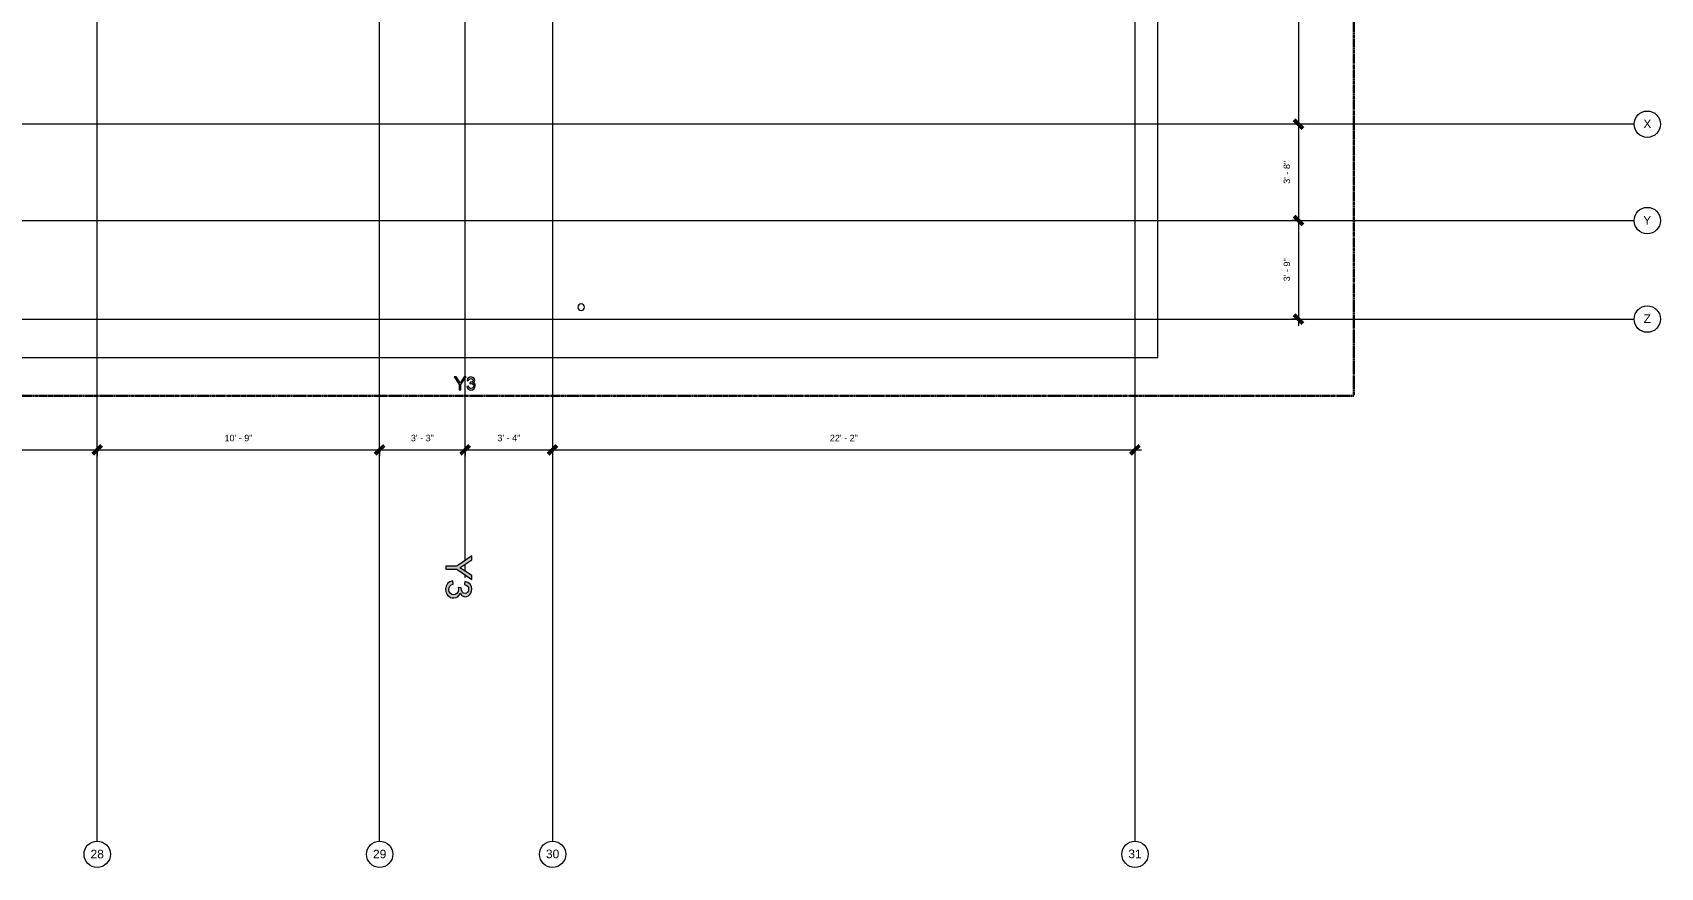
# Model space of a CAD drawing. Header units: inches. Extents: x -3670 to 241, y -250 to 1795.
# Drawn here: x -504 to 240, y -250 to 131 of the extents above; entities that cross this region are included whole.
import ezdxf

# ---------------------------------------------------------------- set-up
doc = ezdxf.new("R2010")
doc.units = ezdxf.units.IN
doc.header["$MEASUREMENT"] = 0
doc.linetypes.add('Double Dash 3_8_', pattern=[1, 0.375, -0.125, 0.125, -0.125, 0.125, -0.125])
for name, color, linetype, lineweight in [('A-ANNO-DIMS', 211, 'Continuous', 9), ('A-ANNO-DIMS-32', 211, 'Continuous', 9), ('A-FLOR', 252, 'Continuous', 18), ('A-GENM', 13, 'Continuous', 9), ('C-PROP-LINE', 91, 'Double Dash 3_8_', 30), ('S-GRID', 1, 'Continuous', 9), ('S-GRID-IDEN', 1, 'Continuous', 13)]:
    doc.layers.add(name, color=color, linetype=linetype, lineweight=lineweight)
doc.styles.add('Arial', font='arial.ttf', dxfattribs={"height": 3.934132})
doc.styles.add('Arial_1', font='arial.ttf', dxfattribs={"height": 2.950599})
doc.dimstyles.new('Linear_-_3_32__QAQC', dxfattribs={"dimscale": 12, "dimtxt": 3, "dimasz": 0.333333, "dimexe": 0.25, "dimexo": 0.166667, "dimgap": 0.25, "dimtad": 1, "dimdec": 4, "dimrnd": 0.0625, "dimzin": 1, "dimdsep": 46, "dimlunit": 4, "dimtxsty": 'Arial_1', "dimblk1": 'OBLIQUE', "dimblk2": 'OBLIQUE', "dimsah": 1, "dimcen": 0.09, "dimdle": 0.25, "dimadec": 0, "dimazin": 0, "dimtfac": 1, "dimtdec": 4, "dimtix": 1, "dimtmove": 0, "dimatfit": 3, "dimfxl": 1, "dimtvp": 1, "dimtfill": 1, "dimfrac": 2, "dimtolj": 1, "dimtzin": 0, "dimarcsym": 2})
doc.dimstyles.new('Linear_-_3_32__QAQC_1', dxfattribs={"dimscale": 12, "dimtxt": 3, "dimasz": 0.333333, "dimexe": 0.25, "dimexo": 0.166667, "dimgap": 0.25, "dimtad": 1, "dimdec": 4, "dimrnd": 0.0625, "dimzin": 1, "dimdsep": 46, "dimlunit": 4, "dimtxsty": 'Arial_1', "dimblk1": 'OBLIQUE', "dimblk2": 'OBLIQUE', "dimsah": 1, "dimcen": 0.09, "dimdle": 0.25, "dimadec": 0, "dimazin": 0, "dimtfac": 1, "dimtdec": 4, "dimtix": 1, "dimtmove": 0, "dimatfit": 3, "dimfxl": 1, "dimtvp": 1, "dimtfill": 1, "dimfrac": 2, "dimtolj": 1, "dimtzin": 0, "dimarcsym": 2})
doc.dimstyles.new('Linear_-_3_32__QAQC_3', dxfattribs={"dimscale": 12, "dimtxt": 3, "dimasz": 0.333333, "dimexe": 0.25, "dimexo": 0.166667, "dimgap": 0.25, "dimtad": 1, "dimdec": 4, "dimrnd": 0.0625, "dimzin": 1, "dimdsep": 46, "dimlunit": 4, "dimtxsty": 'Arial_1', "dimblk1": 'OBLIQUE', "dimblk2": 'OBLIQUE', "dimsah": 1, "dimcen": 0.09, "dimdle": 0.25, "dimadec": 0, "dimazin": 0, "dimtfac": 1, "dimtdec": 4, "dimtix": 1, "dimtmove": 0, "dimatfit": 3, "dimfxl": 1, "dimtvp": 1, "dimtfill": 1, "dimfrac": 2, "dimtolj": 1, "dimtzin": 0, "dimarcsym": 2})

# ---------------------------------------------------------------- blocks, each defined once
blk = doc.blocks.new('Control_Line - TBC_3D ControlLine_Y-1534579-01 - SECOND LEVEL - PENENTRATIONS')
at = {"layer": 'A-GENM'}
h = blk.add_hatch(color=256, dxfattribs=at)
h.paths.add_polyline_path([(1596, -0.13), (1596, 0.12), (1594.81, 0.12), (1594.64, -0.13)], flags=0)
h.paths.add_polyline_path([(1593.19, 0.12), (1589.89, 0.12), (1590.05, -0.13), (1593.03, -0.12), (1593.19, 0.12)], flags=0)
h.paths.add_polyline_path([(1588.31, -0.13), (1588.14, 0.12), (1504.87, 0.12), (1505.23, -0.13), (1586.12, -0.13)], flags=0)
h.paths.add_polyline_path([(1504.4, -0.06), (1504.4, 0.12), (1338.77, 0.12), (1338.77, 0.06), (1338.74, -0.13), (1504.4, -0.12), (1504.4, -0.09)], flags=0)
h.paths.add_polyline_path([(1337.29, 0.01), (1337.27, 0.12), (1333.34, 0.12), (1333.26, -0.13), (1337.26, -0.12), (1337.29, 0.01)], flags=0)
h.paths.add_polyline_path([(1332.48, -0.13), (1331.76, -0.03), (1331.81, 0.12), (1328.8, 0.11), (1328.64, -0.13), (1332.19, -0.13)], flags=0)
h.paths.add_polyline_path([(1327.19, 0.12), (1323.89, 0.11), (1324.05, -0.13), (1327.04, -0.11), (1327.19, 0.12)], flags=0)
h.paths.add_polyline_path([(1322.31, -0.13), (1322.14, 0.12), (1172.11, 0.11), (1172, 0), (1172.13, -0.13), (1320.12, -0.13)], flags=0)
h.paths.add_polyline_path([(1172, 0), (1171.99, 0.01), (1171.88, 0.12), (1072.77, 0.11), (1072.77, 0.06), (1072.74, -0.13), (1171.89, -0.11), (1171.98, -0.02)], flags=0)
h.paths.add_polyline_path([(1071.29, 0.01), (1071.27, 0.12), (1067.34, 0.11), (1067.26, -0.13), (1071.26, -0.11), (1071.29, 0.01)], flags=0)
h.paths.add_polyline_path([(1066.48, -0.13), (1065.76, -0.02), (1065.81, 0.12), (1062.81, 0.11), (1062.64, -0.13), (1066.19, -0.13)], flags=0)
h.paths.add_polyline_path([(1061.19, 0.12), (1057.89, 0.11), (1058.05, -0.13), (1061.04, -0.11), (1061.19, 0.12)], flags=0)
h.paths.add_polyline_path([(1056.31, -0.13), (1056.14, 0.12), (806.77, 0.11), (806.77, 0.06), (806.74, -0.13), (1054.12, -0.13)], flags=0)
h.paths.add_polyline_path([(805.29, 0.01), (805.27, 0.12), (801.34, 0.11), (801.26, -0.13), (805.26, -0.11), (805.29, 0)], flags=0)
h.paths.add_polyline_path([(800.48, -0.13), (799.76, -0.03), (799.81, 0.12), (796.81, 0.11), (796.64, -0.13), (800.19, -0.13)], flags=0)
h.paths.add_polyline_path([(795.19, 0.12), (791.89, 0.11), (792.05, -0.13), (795.04, -0.11), (795.19, 0.12)], flags=0)
h.paths.add_polyline_path([(790.31, -0.13), (790.14, 0.12), (540.77, 0.12), (540.76, 0.05), (540.74, -0.13), (788.12, -0.13)], flags=0)
h.paths.add_polyline_path([(539.29, 0.01), (539.27, 0.12), (535.34, 0.12), (535.26, -0.13), (539.26, -0.12), (539.29, 0)], flags=0)
h.paths.add_polyline_path([(534.48, -0.13), (533.76, -0.03), (533.81, 0.12), (530.81, 0.12), (530.64, -0.13), (534.19, -0.13)], flags=0)
h.paths.add_polyline_path([(529.19, 0.12), (525.89, 0.12), (526.05, -0.13), (529.04, -0.12), (529.19, 0.12)], flags=0)
h.paths.add_polyline_path([(524.31, -0.13), (524.14, 0.12), (372.54, 0.12), (372.9, -0.13), (522.22, -0.13)], flags=0)
h.paths.add_polyline_path([(372.07, -0.03), (372.07, 0.12), (274.77, 0.12), (274.76, 0.06), (274.74, -0.13), (372.07, -0.12), (372.07, -0.04)], flags=0)
h.paths.add_polyline_path([(273.29, 0.01), (273.27, 0.12), (269.34, 0.12), (269.26, -0.13), (273.26, -0.12), (273.29, 0)], flags=0)
h.paths.add_polyline_path([(268.48, -0.13), (267.76, -0.03), (267.81, 0.12), (264.81, 0.12), (264.64, -0.13), (268.19, -0.13)], flags=0)
h.paths.add_polyline_path([(263.19, 0.12), (259.89, 0.12), (260.05, -0.13), (263.03, -0.12), (263.19, 0.12)], flags=0)
h.paths.add_polyline_path([(258.31, -0.13), (258.14, 0.12), (222.54, 0.12), (222.9, -0.13), (256.12, -0.13)], flags=0)
h.paths.add_polyline_path([(222.07, 0.09), (222.07, 0.12), (86.2, 0.12), (86.57, -0.13), (222.07, -0.12), (222.07, 0.08)], flags=0)
h.paths.add_polyline_path([(85.74, 0.09), (85.74, 0.12), (8.77, 0.12), (8.77, 0.06), (8.74, -0.13), (85.74, -0.12), (85.74, 0.09)], flags=0)
h.paths.add_polyline_path([(7.29, 0.01), (7.27, 0.12), (3.34, 0.12), (3.26, -0.13), (7.26, -0.12), (7.29, 0)], flags=0)
h = blk.add_hatch(color=256, dxfattribs=at)
h.paths.add_polyline_path([(1510.4, 2.69), (1510.27, 3.48), (1509.86, 4.12), (1509.26, 4.54), (1508.54, 4.68), (1508.01, 4.61), (1507.58, 4.4), (1507.26, 4.06), (1507.08, 3.59), (1506.59, 4.2), (1505.91, 4.41), (1505.16, 4.19), (1504.61, 3.57), (1504.4, 2.68), (1504.51, 2.03), (1504.82, 1.5), (1505.31, 1.12), (1505.97, 0.9), (1506.07, 1.64), (1505.66, 1.77), (1505.37, 2), (1505.2, 2.31), (1505.14, 2.7), (1505.2, 3.09), (1505.37, 3.4), (1505.63, 3.6), (1505.95, 3.67), (1506.33, 3.57), (1506.6, 3.29), (1506.81, 2.46), (1506.8, 2.34), (1507.54, 2.26), (1507.46, 2.77), (1507.54, 3.24), (1507.76, 3.61), (1508.11, 3.86), (1508.53, 3.94), (1508.97, 3.86), (1509.34, 3.61), (1509.58, 3.22), (1509.67, 2.71), (1509.61, 2.28), (1509.43, 1.95), (1509.11, 1.71), (1508.65, 1.54), (1508.74, 0.81), (1509.41, 0.99), (1509.94, 1.39), (1510.29, 1.97)], flags=0)
h.paths.add_polyline_path([(1510.31, -1.87), (1507.81, -1.87), (1504.4, 0.44), (1504.4, -0.43), (1507.15, -2.18), (1504.4, -4.05), (1504.4, -4.92), (1507.81, -2.61), (1510.31, -2.61)], flags=0)
h = blk.add_hatch(color=256, dxfattribs=at)
h.paths.add_polyline_path([(1605.32, -5.17), (1605.18, -4.11), (1604.76, -3.25), (1604.07, -2.61), (1603.15, -2.24), (1603.85, -1.81), (1604.36, -1.26), (1604.67, -0.61), (1604.77, 0.1), (1604.66, 0.87), (1604.34, 1.59), (1603.81, 2.22), (1603.09, 2.7), (1602.24, 3), (1601.31, 3.1), (1600.02, 2.9), (1598.96, 2.28), (1598.19, 1.29), (1597.76, -0.03), (1599.23, -0.22), (1599.49, 0.59), (1599.96, 1.17), (1600.59, 1.51), (1601.36, 1.63), (1602.14, 1.51), (1602.75, 1.17), (1603.16, 0.65), (1603.29, 0.01), (1603.11, -0.75), (1602.55, -1.29), (1601.76, -1.61), (1600.87, -1.71), (1600.64, -1.7), (1600.47, -3.17), (1601.51, -3.01), (1602.44, -3.16), (1603.19, -3.62), (1603.68, -4.3), (1603.85, -5.14), (1603.68, -6.03), (1603.18, -6.76), (1602.4, -7.26), (1601.39, -7.42), (1600.52, -7.3), (1599.86, -6.94), (1599.38, -6.32), (1599.05, -5.39), (1597.57, -5.57), (1597.94, -6.91), (1598.29, -7.47), (1598.75, -7.97), (1599.29, -8.38), (1599.91, -8.66), (1601.34, -8.9), (1602.16, -8.83), (1602.91, -8.63), (1603.59, -8.29), (1604.19, -7.81), (1604.69, -7.24), (1605.04, -6.61), (1605.25, -5.92)], flags=0)
h.paths.add_polyline_path([(1596.83, 3.1), (1595.09, 3.1), (1591.59, -2.39), (1587.87, 3.1), (1586.12, 3.1), (1590.74, -3.71), (1590.74, -8.71), (1592.22, -8.71), (1592.22, -3.71), (1592.72, -2.96)], flags=0)
for p, q in [((1504.4, 0.12), (1338.77, 0.12)), ((1504.61, 3.57), (1504.4, 2.68)), ((1504.4, 2.68), (1504.51, 2.03)), ((1507.81, -1.87), (1504.4, 0.44)), ((1504.4, 0.44), (1504.4, -0.43)), ((1504.51, 2.03), (1504.82, 1.5)), ((1505.16, 4.19), (1504.61, 3.57)), ((1504.82, 1.5), (1505.31, 1.12)), ((1588.14, 0.12), (1504.86, 0.12)), ((1505.14, 2.7), (1505.2, 3.09)), ((1505.2, 2.31), (1505.14, 2.7)), ((1505.91, 4.41), (1505.16, 4.19)), ((1505.2, 3.09), (1505.37, 3.4)), ((1505.37, 2), (1505.2, 2.31)), ((1505.31, 1.12), (1505.97, 0.9)), ((1505.37, 3.4), (1505.63, 3.6)), ((1505.66, 1.77), (1505.37, 2)), ((1505.63, 3.6), (1505.95, 3.67)), ((1506.07, 1.64), (1505.66, 1.77)), ((1506.59, 4.2), (1505.91, 4.41)), ((1505.95, 3.67), (1506.33, 3.57)), ((1505.97, 0.9), (1506.07, 1.64)), ((1506.33, 3.57), (1506.6, 3.29)), ((1507.08, 3.59), (1506.59, 4.2)), ((1506.6, 3.29), (1506.81, 2.46)), ((1506.81, 2.46), (1506.8, 2.34)), ((1506.8, 2.34), (1507.54, 2.26)), ((1507.26, 4.06), (1507.08, 3.59)), ((1507.58, 4.4), (1507.26, 4.06)), ((1507.46, 2.77), (1507.54, 3.24)), ((1507.54, 2.26), (1507.46, 2.77)), ((1507.54, 3.24), (1507.76, 3.61)), ((1508.01, 4.61), (1507.58, 4.4)), ((1507.76, 3.61), (1508.11, 3.86)), ((1508.54, 4.68), (1508.01, 4.61)), ((1508.11, 3.86), (1508.53, 3.94)), ((1508.53, 3.94), (1508.97, 3.86)), ((1509.26, 4.54), (1508.54, 4.68)), ((1509.11, 1.71), (1508.65, 1.54)), ((1508.65, 1.54), (1508.74, 0.81)), ((1508.74, 0.81), (1509.41, 0.99)), ((1508.97, 3.86), (1509.34, 3.61)), ((1509.43, 1.95), (1509.11, 1.71)), ((1509.86, 4.12), (1509.26, 4.54)), ((1509.34, 3.61), (1509.58, 3.22)), ((1509.41, 0.99), (1509.94, 1.39)), ((1509.61, 2.28), (1509.43, 1.95)), ((1509.58, 3.22), (1509.67, 2.71)), ((1509.67, 2.71), (1509.61, 2.28)), ((1510.27, 3.48), (1509.86, 4.12)), ((1509.94, 1.39), (1510.29, 1.97)), ((1510.4, 2.69), (1510.27, 3.48)), ((1510.29, 1.97), (1510.4, 2.69)), ((1587.87, 3.1), (1586.12, 3.1)), ((1586.12, 3.1), (1590.74, -3.71)), ((1590.33, -0.53), (1587.87, 3.1)), ((1593.19, 0.12), (1589.88, 0.12)), ((1592.22, -3.71), (1596.83, 3.1)), ((1595.09, 3.1), (1592.85, -0.4)), ((1596, 0.12), (1594.81, 0.12)), ((1596.83, 3.1), (1595.09, 3.1)), ((1596, 0.12), (1596, -0.13)), ((1598.19, 1.29), (1597.76, -0.03)), ((1598.96, 2.28), (1598.19, 1.29)), ((1600.02, 2.9), (1598.96, 2.28)), ((1599.23, -0.22), (1599.49, 0.59)), ((1599.49, 0.59), (1599.96, 1.17)), ((1599.96, 1.17), (1600.59, 1.51)), ((1601.31, 3.1), (1600.02, 2.9)), ((1600.59, 1.51), (1601.36, 1.63)), ((1602.24, 3), (1601.31, 3.1)), ((1601.36, 1.63), (1602.14, 1.51)), ((1602.14, 1.51), (1602.75, 1.17)), ((1603.09, 2.7), (1602.24, 3)), ((1602.75, 1.17), (1603.16, 0.65)), ((1603.81, 2.22), (1603.09, 2.7)), ((1603.29, 0.01), (1603.11, -0.75)), ((1603.16, 0.65), (1603.29, 0.01)), ((1604.34, 1.59), (1603.81, 2.22)), ((1604.66, 0.87), (1604.34, 1.59)), ((1604.77, 0.1), (1604.66, 0.87)), ((1604.67, -0.61), (1604.77, 0.1)), ((1338.74, -0.13), (1504.4, -0.13)), ((1504.4, -0.43), (1506.16, -1.55)), ((1504.4, -4.92), (1507.81, -2.61)), ((1506.22, -2.81), (1504.4, -4.05)), ((1504.4, -4.05), (1504.4, -4.92)), ((1505.23, -0.13), (1588.31, -0.13)), ((1506.16, -1.55), (1507.15, -2.18)), ((1507.15, -2.18), (1506.22, -2.81)), ((1510.31, -1.87), (1507.81, -1.87)), ((1507.81, -2.61), (1510.31, -2.61)), ((1510.31, -2.61), (1510.31, -1.87)), ((1590.05, -0.13), (1593.03, -0.13)), ((1591.59, -2.39), (1590.33, -0.53)), ((1590.74, -3.71), (1590.74, -8.71)), ((1592.85, -0.4), (1591.59, -2.39)), ((1592.22, -8.71), (1592.22, -3.71)), ((1594.64, -0.13), (1596, -0.13)), ((1599.05, -5.39), (1597.57, -5.57)), ((1597.57, -5.57), (1597.94, -6.91)), ((1597.76, -0.03), (1599.23, -0.22)), ((1597.94, -6.91), (1598.29, -7.47)), ((1599.38, -6.32), (1599.05, -5.39)), ((1599.86, -6.94), (1599.38, -6.32)), ((1600.52, -7.3), (1599.86, -6.94)), ((1600.64, -1.7), (1600.47, -3.17)), ((1600.47, -3.17), (1601.51, -3.01)), ((1601.39, -7.42), (1600.52, -7.3)), ((1600.87, -1.71), (1600.64, -1.7)), ((1601.76, -1.61), (1600.87, -1.71)), ((1602.4, -7.26), (1601.39, -7.42)), ((1601.51, -3.01), (1602.44, -3.16)), ((1602.55, -1.29), (1601.76, -1.61)), ((1603.18, -6.76), (1602.4, -7.26)), ((1602.44, -3.16), (1603.19, -3.62)), ((1603.11, -0.75), (1602.55, -1.29)), ((1603.15, -2.24), (1603.85, -1.81)), ((1604.07, -2.61), (1603.15, -2.24)), ((1603.68, -6.03), (1603.18, -6.76)), ((1603.19, -3.62), (1603.68, -4.3)), ((1603.68, -4.3), (1603.85, -5.14)), ((1603.85, -5.14), (1603.68, -6.03)), ((1603.85, -1.81), (1604.36, -1.26)), ((1604.76, -3.25), (1604.07, -2.61)), ((1604.19, -7.81), (1604.69, -7.24)), ((1604.36, -1.26), (1604.67, -0.61)), ((1604.69, -7.24), (1605.04, -6.61)), ((1605.18, -4.11), (1604.76, -3.25)), ((1605.04, -6.61), (1605.25, -5.92)), ((1605.32, -5.17), (1605.18, -4.11)), ((1605.25, -5.92), (1605.32, -5.17)), ((1590.74, -8.71), (1592.22, -8.71)), ((1598.29, -7.47), (1598.75, -7.97)), ((1598.75, -7.97), (1599.29, -8.38)), ((1599.29, -8.38), (1599.91, -8.66)), ((1599.91, -8.66), (1601.34, -8.9)), ((1601.34, -8.9), (1602.16, -8.83)), ((1602.16, -8.83), (1602.91, -8.63)), ((1602.91, -8.63), (1603.59, -8.29)), ((1603.59, -8.29), (1604.19, -7.81))]:
    blk.add_line(p, q, dxfattribs=at)
blk = doc.blocks.new('Family - ___-389244-01 - SECOND LEVEL - PENENTRATIONS')
at = {"layer": 'C-PROP-LINE'}
for p, q in [((100, 1065.67), (100, -35)), ((100, -35), (-3452, -35))]:
    blk.add_line(p, q, dxfattribs=at)
blk = doc.blocks.new('Grid - 3_16_-139788-01 - SECOND LEVEL - PENENTRATIONS')
at = {"layer": 'S-GRID-IDEN'}
blk.add_circle((0, 0), 0.188, dxfattribs=at)
blk = doc.blocks.new('DIMBLOCK99-01 - SECOND LEVEL - PENENTRATIONS')
at = {"layer": 'A-ANNO-DIMS-32', "lineweight": 50, "transparency": 16777216}
for p, q in [((-564, -59.65), (-562, -57.65)), ((-474, -59.65), (-472, -57.65)), ((-564, -59.65), (-566, -61.65)), ((-474, -59.65), (-476, -61.65))]:
    blk.add_line(p, q, dxfattribs=at)
at = {"layer": 'A-ANNO-DIMS-32', "transparency": 16777216}
for p, q in [((-564, -58.82), (-564, -62.65)), ((-564, -59.65), (-564, -58.82)), ((-474, -58.82), (-474, -62.65)), ((-474, -59.65), (-474, -58.82)), ((-564, -59.65), (-474, -59.65))]:
    blk.add_line(p, q, dxfattribs=at)
at = {"layer": 'A-ANNO-DIMS-32', "color": 0, "transparency": 16777216, "insert": (-524.24, -52.82), "char_height": 2.951, "width": 12.5723, "attachment_point": 1, "line_spacing_factor": 0.938532, "style": 'Arial_1', "bg_fill": 3, "box_fill_scale": 1.25, "bg_fill_color": 0, "bg_fill_transparency": 0}
blk.add_mtext('7\' - 6"', dxfattribs=at)
blk = doc.blocks.new('_Oblique')
at = {"color": 0, "linetype": 'ByBlock', "lineweight": -2}
blk.add_line((-0.5, -0.5), (0.5, 0.5), dxfattribs=at)
blk = doc.blocks.new('DIMBLOCK100-01 - SECOND LEVEL - PENENTRATIONS')
at = {"layer": 'A-ANNO-DIMS-32', "lineweight": 50, "transparency": 16777216}
for p, q in [((-474, -59.65), (-472, -57.65)), ((-345, -59.65), (-343, -57.65)), ((-474, -59.65), (-476, -61.65)), ((-345, -59.65), (-347, -61.65))]:
    blk.add_line(p, q, dxfattribs=at)
at = {"layer": 'A-ANNO-DIMS-32', "transparency": 16777216}
for p, q in [((-474, -58.82), (-474, -62.65)), ((-474, -59.65), (-474, -58.82)), ((-345, -58.82), (-345, -62.65)), ((-345, -59.65), (-345, -58.82)), ((-474, -59.65), (-345, -59.65))]:
    blk.add_line(p, q, dxfattribs=at)
at = {"layer": 'A-ANNO-DIMS-32', "color": 0, "transparency": 16777216, "insert": (-415.87, -52.82), "char_height": 2.951, "width": 15.2862, "attachment_point": 1, "line_spacing_factor": 0.938532, "style": 'Arial_1', "bg_fill": 3, "box_fill_scale": 1.25, "bg_fill_color": 0, "bg_fill_transparency": 0}
blk.add_mtext('10\' - 9"', dxfattribs=at)
blk = doc.blocks.new('DIMBLOCK101-01 - SECOND LEVEL - PENENTRATIONS')
at = {"layer": 'A-ANNO-DIMS-32', "lineweight": 50, "transparency": 16777216}
for p, q in [((-345, -59.65), (-343, -57.65)), ((-306, -59.65), (-304, -57.65)), ((-345, -59.65), (-347, -61.65)), ((-306, -59.65), (-308, -61.65))]:
    blk.add_line(p, q, dxfattribs=at)
at = {"layer": 'A-ANNO-DIMS-32', "transparency": 16777216}
for p, q in [((-345, -58.82), (-345, -62.65)), ((-345, -59.65), (-345, -58.82)), ((-306, -58.82), (-306, -62.65)), ((-306, -59.65), (-306, -58.82)), ((-345, -59.65), (-306, -59.65))]:
    blk.add_line(p, q, dxfattribs=at)
at = {"layer": 'A-ANNO-DIMS-32', "color": 0, "transparency": 16777216, "insert": (-330.74, -52.82), "char_height": 2.951, "width": 12.5723, "attachment_point": 1, "line_spacing_factor": 0.938532, "style": 'Arial_1', "bg_fill": 3, "box_fill_scale": 1.25, "bg_fill_color": 0, "bg_fill_transparency": 0}
blk.add_mtext('3\' - 3"', dxfattribs=at)
blk = doc.blocks.new('DIMBLOCK102-01 - SECOND LEVEL - PENENTRATIONS')
at = {"layer": 'A-ANNO-DIMS-32', "lineweight": 50, "transparency": 16777216}
for p, q in [((-306, -59.65), (-304, -57.65)), ((-266, -59.65), (-264, -57.65)), ((-306, -59.65), (-308, -61.65)), ((-266, -59.65), (-268, -61.65))]:
    blk.add_line(p, q, dxfattribs=at)
at = {"layer": 'A-ANNO-DIMS-32', "transparency": 16777216}
for p, q in [((-306, -58.82), (-306, -62.65)), ((-306, -59.65), (-306, -58.82)), ((-266, -58.82), (-266, -62.65)), ((-266, -59.65), (-266, -58.82)), ((-306, -59.65), (-266, -59.65))]:
    blk.add_line(p, q, dxfattribs=at)
at = {"layer": 'A-ANNO-DIMS-32', "color": 0, "transparency": 16777216, "insert": (-291.24, -52.82), "char_height": 2.951, "width": 12.5723, "attachment_point": 1, "line_spacing_factor": 0.938532, "style": 'Arial_1', "bg_fill": 3, "box_fill_scale": 1.25, "bg_fill_color": 0, "bg_fill_transparency": 0}
blk.add_mtext('3\' - 4"', dxfattribs=at)
blk = doc.blocks.new('DIMBLOCK103-01 - SECOND LEVEL - PENENTRATIONS')
at = {"layer": 'A-ANNO-DIMS-32', "lineweight": 50, "transparency": 16777216}
for p, q in [((-266, -59.65), (-264, -57.65)), ((0, -59.65), (2, -57.65)), ((-266, -59.65), (-268, -61.65)), ((0, -59.65), (-2, -61.65))]:
    blk.add_line(p, q, dxfattribs=at)
at = {"layer": 'A-ANNO-DIMS-32', "transparency": 16777216}
for p, q in [((-266, -58.82), (-266, -62.65)), ((-266, -59.65), (-266, -58.82)), ((0, -58.82), (0, -62.65)), ((0, -59.65), (0, -58.82)), ((-266, -59.65), (3, -59.65))]:
    blk.add_line(p, q, dxfattribs=at)
at = {"layer": 'A-ANNO-DIMS-32', "color": 0, "transparency": 16777216, "insert": (-139.37, -52.82), "char_height": 2.951, "width": 15.2862, "attachment_point": 1, "line_spacing_factor": 0.938532, "style": 'Arial_1', "bg_fill": 3, "box_fill_scale": 1.25, "bg_fill_color": 0, "bg_fill_transparency": 0}
blk.add_mtext('22\' - 2"', dxfattribs=at)
blk = doc.blocks.new('DIMBLOCK123-01 - SECOND LEVEL - PENENTRATIONS')
at = {"layer": 'A-ANNO-DIMS-32', "lineweight": 50, "transparency": 16777216}
for p, q in [((74.71, 199), (72.71, 201)), ((74.71, 199), (76.71, 197)), ((74.71, 89), (72.71, 91)), ((74.71, 89), (76.71, 87))]:
    blk.add_line(p, q, dxfattribs=at)
at = {"layer": 'A-ANNO-DIMS-32', "transparency": 16777216}
for p, q in [((75.54, 199), (71.71, 199)), ((74.71, 199), (74.71, 89)), ((74.71, 199), (75.54, 199)), ((75.54, 89), (71.71, 89)), ((74.71, 89), (75.54, 89))]:
    blk.add_line(p, q, dxfattribs=at)
at = {"layer": 'A-ANNO-DIMS-32', "color": 0, "transparency": 16777216, "insert": (67.88, 138.76), "char_height": 2.951, "width": 12.5723, "attachment_point": 1, "rotation": 90, "line_spacing_factor": 0.938532, "style": 'Arial_1', "bg_fill": 3, "box_fill_scale": 1.25, "bg_fill_color": 0, "bg_fill_transparency": 0}
blk.add_mtext('9\' - 2"', dxfattribs=at)
blk = doc.blocks.new('DIMBLOCK124-01 - SECOND LEVEL - PENENTRATIONS')
at = {"layer": 'A-ANNO-DIMS-32', "lineweight": 50, "transparency": 16777216}
for p, q in [((74.71, 89), (72.71, 91)), ((74.71, 89), (76.71, 87)), ((74.71, 45), (72.71, 47)), ((74.71, 45), (76.71, 43))]:
    blk.add_line(p, q, dxfattribs=at)
at = {"layer": 'A-ANNO-DIMS-32', "transparency": 16777216}
for p, q in [((75.54, 89), (71.71, 89)), ((74.71, 89), (74.71, 45)), ((74.71, 89), (75.54, 89)), ((75.54, 45), (71.71, 45)), ((74.71, 45), (75.54, 45))]:
    blk.add_line(p, q, dxfattribs=at)
at = {"layer": 'A-ANNO-DIMS-32', "color": 0, "transparency": 16777216, "insert": (67.88, 61.76), "char_height": 2.951, "width": 12.5723, "attachment_point": 1, "rotation": 90, "line_spacing_factor": 0.938532, "style": 'Arial_1', "bg_fill": 3, "box_fill_scale": 1.25, "bg_fill_color": 0, "bg_fill_transparency": 0}
blk.add_mtext('3\' - 8"', dxfattribs=at)
blk = doc.blocks.new('DIMBLOCK125-01 - SECOND LEVEL - PENENTRATIONS')
at = {"layer": 'A-ANNO-DIMS-32', "transparency": 16777216}
for p, q in [((75.54, 45), (71.71, 45)), ((74.71, 45), (74.71, -3)), ((74.71, 45), (75.54, 45)), ((75.54, 0), (71.71, 0)), ((74.71, 0), (75.54, 0))]:
    blk.add_line(p, q, dxfattribs=at)
at = {"layer": 'A-ANNO-DIMS-32', "lineweight": 50, "transparency": 16777216}
for p, q in [((74.71, 45), (72.71, 47)), ((74.71, 45), (76.71, 43)), ((74.71, 0), (72.71, 2)), ((74.71, 0), (76.71, -2))]:
    blk.add_line(p, q, dxfattribs=at)
at = {"layer": 'A-ANNO-DIMS-32', "color": 0, "transparency": 16777216, "insert": (67.88, 17.26), "char_height": 2.951, "width": 12.5723, "attachment_point": 1, "rotation": 90, "line_spacing_factor": 0.938532, "style": 'Arial_1', "bg_fill": 3, "box_fill_scale": 1.25, "bg_fill_color": 0, "bg_fill_transparency": 0}
blk.add_mtext('3\' - 9"', dxfattribs=at)
blk = doc.blocks.new('DIMBLOCK145-01 - SECOND LEVEL - PENENTRATIONS')
at = {"layer": 'A-ANNO-DIMS-32', "lineweight": 50, "transparency": 16777216}
for p, q in [((74.71, 199), (72.71, 201)), ((74.71, 199), (76.71, 197)), ((74.71, 89), (72.71, 91)), ((74.71, 89), (76.71, 87))]:
    blk.add_line(p, q, dxfattribs=at)
at = {"layer": 'A-ANNO-DIMS-32', "transparency": 16777216}
for p, q in [((75.54, 199), (71.71, 199)), ((74.71, 199), (74.71, 89)), ((74.71, 199), (75.54, 199)), ((75.54, 89), (71.71, 89)), ((74.71, 89), (75.54, 89))]:
    blk.add_line(p, q, dxfattribs=at)
at = {"layer": 'A-ANNO-DIMS-32', "color": 0, "transparency": 16777216, "insert": (67.88, 138.76), "char_height": 2.951, "width": 12.5723, "attachment_point": 1, "rotation": 90, "line_spacing_factor": 0.938532, "style": 'Arial_1', "bg_fill": 3, "box_fill_scale": 1.25, "bg_fill_color": 0, "bg_fill_transparency": 0}
blk.add_mtext('9\' - 2"', dxfattribs=at)
blk = doc.blocks.new('DIMBLOCK146-01 - SECOND LEVEL - PENENTRATIONS')
at = {"layer": 'A-ANNO-DIMS-32', "lineweight": 50, "transparency": 16777216}
for p, q in [((74.71, 89), (72.71, 91)), ((74.71, 89), (76.71, 87)), ((74.71, 45), (72.71, 47)), ((74.71, 45), (76.71, 43))]:
    blk.add_line(p, q, dxfattribs=at)
at = {"layer": 'A-ANNO-DIMS-32', "transparency": 16777216}
for p, q in [((75.54, 89), (71.71, 89)), ((74.71, 89), (74.71, 45)), ((74.71, 89), (75.54, 89)), ((75.54, 45), (71.71, 45)), ((74.71, 45), (75.54, 45))]:
    blk.add_line(p, q, dxfattribs=at)
at = {"layer": 'A-ANNO-DIMS-32', "color": 0, "transparency": 16777216, "insert": (67.88, 61.76), "char_height": 2.951, "width": 12.5723, "attachment_point": 1, "rotation": 90, "line_spacing_factor": 0.938532, "style": 'Arial_1', "bg_fill": 3, "box_fill_scale": 1.25, "bg_fill_color": 0, "bg_fill_transparency": 0}
blk.add_mtext('3\' - 8"', dxfattribs=at)
blk = doc.blocks.new('DIMBLOCK147-01 - SECOND LEVEL - PENENTRATIONS')
at = {"layer": 'A-ANNO-DIMS-32', "transparency": 16777216}
for p, q in [((75.54, 45), (71.71, 45)), ((74.71, 45), (74.71, -3)), ((74.71, 45), (75.54, 45)), ((75.54, 0), (71.71, 0)), ((74.71, 0), (75.54, 0))]:
    blk.add_line(p, q, dxfattribs=at)
at = {"layer": 'A-ANNO-DIMS-32', "lineweight": 50, "transparency": 16777216}
for p, q in [((74.71, 45), (72.71, 47)), ((74.71, 45), (76.71, 43)), ((74.71, 0), (72.71, 2)), ((74.71, 0), (76.71, -2))]:
    blk.add_line(p, q, dxfattribs=at)
at = {"layer": 'A-ANNO-DIMS-32', "color": 0, "transparency": 16777216, "insert": (67.88, 17.26), "char_height": 2.951, "width": 12.5723, "attachment_point": 1, "rotation": 90, "line_spacing_factor": 0.938532, "style": 'Arial_1', "bg_fill": 3, "box_fill_scale": 1.25, "bg_fill_color": 0, "bg_fill_transparency": 0}
blk.add_mtext('3\' - 9"', dxfattribs=at)

msp = doc.modelspace()

# ---------------------------------------------------------------- linework, layer by layer
at = {"layer": 'A-FLOR'}
for p, q in [((10.5, -17.5), (10.5, 305.87999)), ((-1907.87926, -17.5), (-306.12074, -17.5)), ((-305.87926, -17.5), (10.5, -17.5))]:
    msp.add_line(p, q, dxfattribs=at)
for start, end in [(90, 270), (270, 90)]:
    msp.add_arc((-253.00001, 5.49545), 1.5, start, end, dxfattribs=at)

# ---------------------------------------------------------------- block references
at = {"layer": 'A-GENM', "rotation": 269.9999999999999}
msp.add_blockref('Control_Line - TBC_3D ControlLine_Y-1534579-01 - SECOND LEVEL - PENENTRATIONS', (-306, 1478), dxfattribs=at)
at = {"layer": 'C-PROP-LINE'}
msp.add_blockref('Family - ___-389244-01 - SECOND LEVEL - PENENTRATIONS', (0, 0), dxfattribs=at)
at = {"layer": 'S-GRID-IDEN', "xscale": 31.99999999999999, "yscale": 31.99999999999999, "zscale": 31.99999999999999}
for p, rotation in [((234, 89), 90), ((234, 45), 269.9999999999996), ((234, 0), 269.9999999999996), ((-266, -244.35436), 180), ((0, -244.35436), 180)]:
    msp.add_blockref('Grid - 3_16_-139788-01 - SECOND LEVEL - PENENTRATIONS', p, dxfattribs=dict(at, rotation=rotation))
for p in [(-474, -244.35436), (-345, -244.35436)]:
    msp.add_blockref('Grid - 3_16_-139788-01 - SECOND LEVEL - PENENTRATIONS', p, dxfattribs=at)

# ---------------------------------------------------------------- next in the draw order: texts
at = {"layer": 'S-GRID-IDEN', "attachment_point": 2, "line_spacing_factor": 0.938532, "style": 'Arial', "bg_fill": 3, "box_fill_scale": 1.25, "bg_fill_color": 0, "bg_fill_transparency": 0}
for s, insert, char_height, width in [('X', (234.0325, 91.11721), 3.93413, 4.368), ('Y', (233.9675, 47.12029), 3.93413, 4.272), ('Z', (233.9675, 2.12029), 3.93413, 3.984), ('28', (-474.00154, -242.26811), 3.934132, 7.296), ('29', (-345.00154, -242.26811), 3.934132, 7.296), ('30', (-265.99846, -242.20312), 3.934132, 7.296), ('31', (0.00154, -242.20312), 3.934132, 7.296)]:
    msp.add_mtext(s, dxfattribs=dict(at, insert=insert, char_height=char_height, width=width))

# ---------------------------------------------------------------- next in the draw order: linework, layer by layer
at = {"layer": 'S-GRID'}
for p, q in [((-474, -238.35436), (-474, 1782.99758)), ((-345, -238.35436), (-345, 1782.99758)), ((-266, 1782.99758), (-266, -238.35436)), ((0, 1782.99758), (0, -238.35436)), ((228, 89), (-3580, 89)), ((-3580, 45), (228, 45)), ((-3580, 0), (228, 0))]:
    msp.add_line(p, q, dxfattribs=at)

# ---------------------------------------------------------------- next in the draw order: dimensions: what is measured, and where the dimension line sits
at = {"layer": 'A-ANNO-DIMS'}
dim = msp.add_linear_dim(base=(74.70856, 89), p1=(77.53698, 199), p2=(77.53698, 89), angle=90, dimstyle='Linear_-_3_32__QAQC', override={"dimpost": '<>', "dimfxl": 110}, dxfattribs=at)
dim.commit()
dim.dimension.update_dxf_attribs({"geometry": 'DIMBLOCK123-01 - SECOND LEVEL - PENENTRATIONS', "text_midpoint": (70.20206, 144)})
dim = msp.add_linear_dim(base=(-474, -59.64933), p1=(-564, -56.82091), p2=(-474, -56.82091), dimstyle='Linear_-_3_32__QAQC', override={"dimpost": '<>', "dimfxl": 90}, dxfattribs=at)
dim.commit()
dim.dimension.update_dxf_attribs({"geometry": 'DIMBLOCK99-01 - SECOND LEVEL - PENENTRATIONS', "text_midpoint": (-519, -55.14284)})

# ---------------------------------------------------------------- next in the draw order: dimensions: what is measured, and where the dimension line sits
dim = msp.add_linear_dim(base=(74.70856, 45), p1=(77.53698, 89), p2=(77.53698, 45), angle=90, dimstyle='Linear_-_3_32__QAQC', override={"dimpost": '<>', "dimfxl": 44}, dxfattribs=at)
dim.commit()
dim.dimension.update_dxf_attribs({"geometry": 'DIMBLOCK124-01 - SECOND LEVEL - PENENTRATIONS', "text_midpoint": (70.20105, 67)})
dim = msp.add_linear_dim(base=(-345, -59.64933), p1=(-474, -56.82091), p2=(-345, -56.82091), dimstyle='Linear_-_3_32__QAQC', override={"dimpost": '<>', "dimfxl": 129}, dxfattribs=at)
dim.commit()
dim.dimension.update_dxf_attribs({"geometry": 'DIMBLOCK100-01 - SECOND LEVEL - PENENTRATIONS', "text_midpoint": (-409.5, -55.14284)})

# ---------------------------------------------------------------- next in the draw order: dimensions: what is measured, and where the dimension line sits
for base, p1, p2, override, picture, middle in [((74.70856, 89), (77.53698, 199), (77.53698, 89), {"dimpost": '<>', "dimfxl": 110}, 'DIMBLOCK145-01 - SECOND LEVEL - PENENTRATIONS', (70.20206, 144)), ((74.70856, 0), (77.53698, 45), (77.53698, 0), {"dimpost": '<>', "dimfxl": 45}, 'DIMBLOCK125-01 - SECOND LEVEL - PENENTRATIONS', (70.20105, 22.5))]:
    dim = msp.add_linear_dim(base=base, p1=p1, p2=p2, angle=90, dimstyle='Linear_-_3_32__QAQC', override=override, dxfattribs=at)
    dim.commit()
    dim.dimension.update_dxf_attribs({"geometry": picture, "text_midpoint": middle})
dim = msp.add_linear_dim(base=(-306, -59.64933), p1=(-345, -56.82091), p2=(-306, -56.82091), dimstyle='Linear_-_3_32__QAQC_3', override={"dimpost": '<>', "dimfxl": 39}, dxfattribs=at)
dim.commit()
dim.dimension.update_dxf_attribs({"geometry": 'DIMBLOCK101-01 - SECOND LEVEL - PENENTRATIONS', "text_midpoint": (-325.5, -55.14183)})

# ---------------------------------------------------------------- next in the draw order: dimensions: what is measured, and where the dimension line sits
dim = msp.add_linear_dim(base=(74.70856, 45), p1=(77.53698, 89), p2=(77.53698, 45), angle=90, dimstyle='Linear_-_3_32__QAQC', override={"dimpost": '<>', "dimfxl": 44}, dxfattribs=at)
dim.commit()
dim.dimension.update_dxf_attribs({"geometry": 'DIMBLOCK146-01 - SECOND LEVEL - PENENTRATIONS', "text_midpoint": (70.20105, 67)})
dim = msp.add_linear_dim(base=(-266, -59.64933), p1=(-306, -56.82091), p2=(-266, -56.82091), dimstyle='Linear_-_3_32__QAQC_1', override={"dimpost": '<>', "dimfxl": 40}, dxfattribs=at)
dim.commit()
dim.dimension.update_dxf_attribs({"geometry": 'DIMBLOCK102-01 - SECOND LEVEL - PENENTRATIONS', "text_midpoint": (-286, -55.14183)})

# ---------------------------------------------------------------- next in the draw order: dimensions: what is measured, and where the dimension line sits
dim = msp.add_linear_dim(base=(74.70856, 0), p1=(77.53698, 45), p2=(77.53698, 0), angle=90, dimstyle='Linear_-_3_32__QAQC', override={"dimpost": '<>', "dimfxl": 45}, dxfattribs=at)
dim.commit()
dim.dimension.update_dxf_attribs({"geometry": 'DIMBLOCK147-01 - SECOND LEVEL - PENENTRATIONS', "text_midpoint": (70.20105, 22.5)})
dim = msp.add_linear_dim(base=(0, -59.64933), p1=(-266, -56.82091), p2=(0, -56.82091), dimstyle='Linear_-_3_32__QAQC', override={"dimpost": '<>', "dimfxl": 266}, dxfattribs=at)
dim.commit()
dim.dimension.update_dxf_attribs({"geometry": 'DIMBLOCK103-01 - SECOND LEVEL - PENENTRATIONS', "text_midpoint": (-133, -55.168)})

doc.saveas('drawing.dxf')
